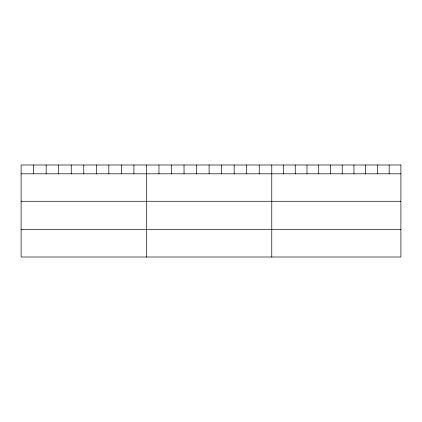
<?xml version="1.0" encoding="UTF-8"?>
<svg xmlns="http://www.w3.org/2000/svg" width="422" height="422" viewBox="0 0 422 422"><rect width="100%" height="100%" fill="white"/><g stroke="black" fill="none" stroke-linecap="round" stroke-linejoin="round"><path stroke-width="0.63" d="M21.1 173.817L400.9 173.817M21.1 201.273L400.9 201.273M21.1 229.557L400.9 229.557M389.163 164.991L389.163 173.817M377.421 164.991L377.421 173.817M365.684 164.991L365.684 173.817M353.942 164.991L353.942 173.817M342.205 164.991L342.205 173.817M330.463 164.991L330.463 173.817M318.726 164.991L318.726 173.817M306.984 164.991L306.984 173.817M295.247 164.991L295.247 173.817M283.505 164.991L283.505 173.817M271.768 164.991L271.768 257.009M259.235 164.991L259.235 173.817M246.701 164.991L246.701 173.817M234.168 164.991L234.168 173.817M221.634 164.991L221.634 173.817M209.101 164.991L209.101 173.817M196.568 164.991L196.568 173.817M184.034 164.991L184.034 173.817M171.501 164.991L171.501 173.817M158.967 164.991L158.967 173.817M146.434 164.991L146.434 257.009M133.901 164.991L133.901 173.817M121.367 164.991L121.367 173.817M108.834 164.991L108.834 173.817M96.3 164.991L96.3 173.817M83.767 164.991L83.767 173.817M71.234 164.991L71.234 173.817M58.7 164.991L58.7 173.817M46.167 164.991L46.167 173.817M33.633 164.991L33.633 173.817M400.9 164.991L21.1 164.991L21.1 257.009L400.9 257.009L400.9 164.991"/></g></svg>
